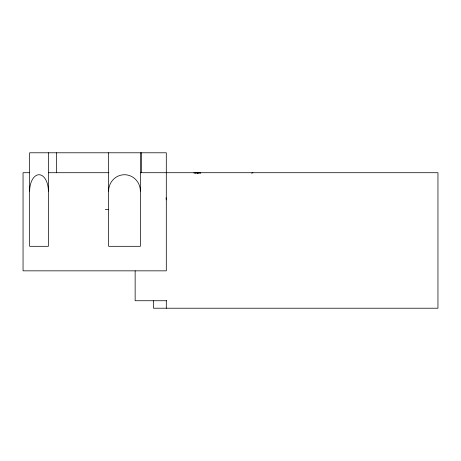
<?xml version="1.0" encoding="UTF-8"?>
<svg xmlns="http://www.w3.org/2000/svg" width="461" height="461" viewBox="0 0 461 461"><rect width="100%" height="100%" fill="white"/><g stroke="black" fill="none" stroke-linecap="round" stroke-linejoin="round"><path stroke-width="0.69" d="M251.648 173.232L252.922 172.714M29.648 172.714L23.05 172.714L23.05 270.843L166.3 270.843L166.3 152.787L29.648 152.787L29.648 246.312L48.376 246.312L48.376 152.787M48.376 172.714L108.917 172.714M140.363 172.714L437.95 172.714L437.95 308.213L153.398 308.213L153.398 300.739M105.292 209.513L108.612 209.513M166.698 300.739L135.142 300.739L135.142 270.843M166.11 197.769L166.3 199.844M200.731 172.714L200.731 173.163M200.547 172.714L200.547 173.163M199.198 172.714L199.198 173.163M199.066 172.714L199.066 173.163M198.812 172.714L198.812 173.163M198.316 172.714L198.316 173.163M197.585 172.714L197.585 173.163M197.464 172.714L197.464 173.163M197.343 172.714L197.394 173.163M197.21 172.714L197.21 173.163M196.472 172.714L196.472 173.163M195.994 172.714L195.994 173.163M195.729 172.714L195.729 173.163M195.602 172.714L195.602 173.163M194.248 172.714L194.248 173.163M194.058 172.714L194.058 173.163M166.3 300.739L166.3 308.213M141.441 152.787L141.441 172.714M140.363 152.787L140.363 246.312L108.612 246.312L108.612 152.787M56.455 152.787L56.455 172.714M108.612 191.113A16.394 15.876 -90 0 1 124.487 174.719A16.394 15.876 -90 0 1 140.363 191.113M29.648 191.113A16.394 9.364 -90 0 1 39.012 174.719A16.394 9.364 -90 0 1 48.376 191.113"/></g></svg>
